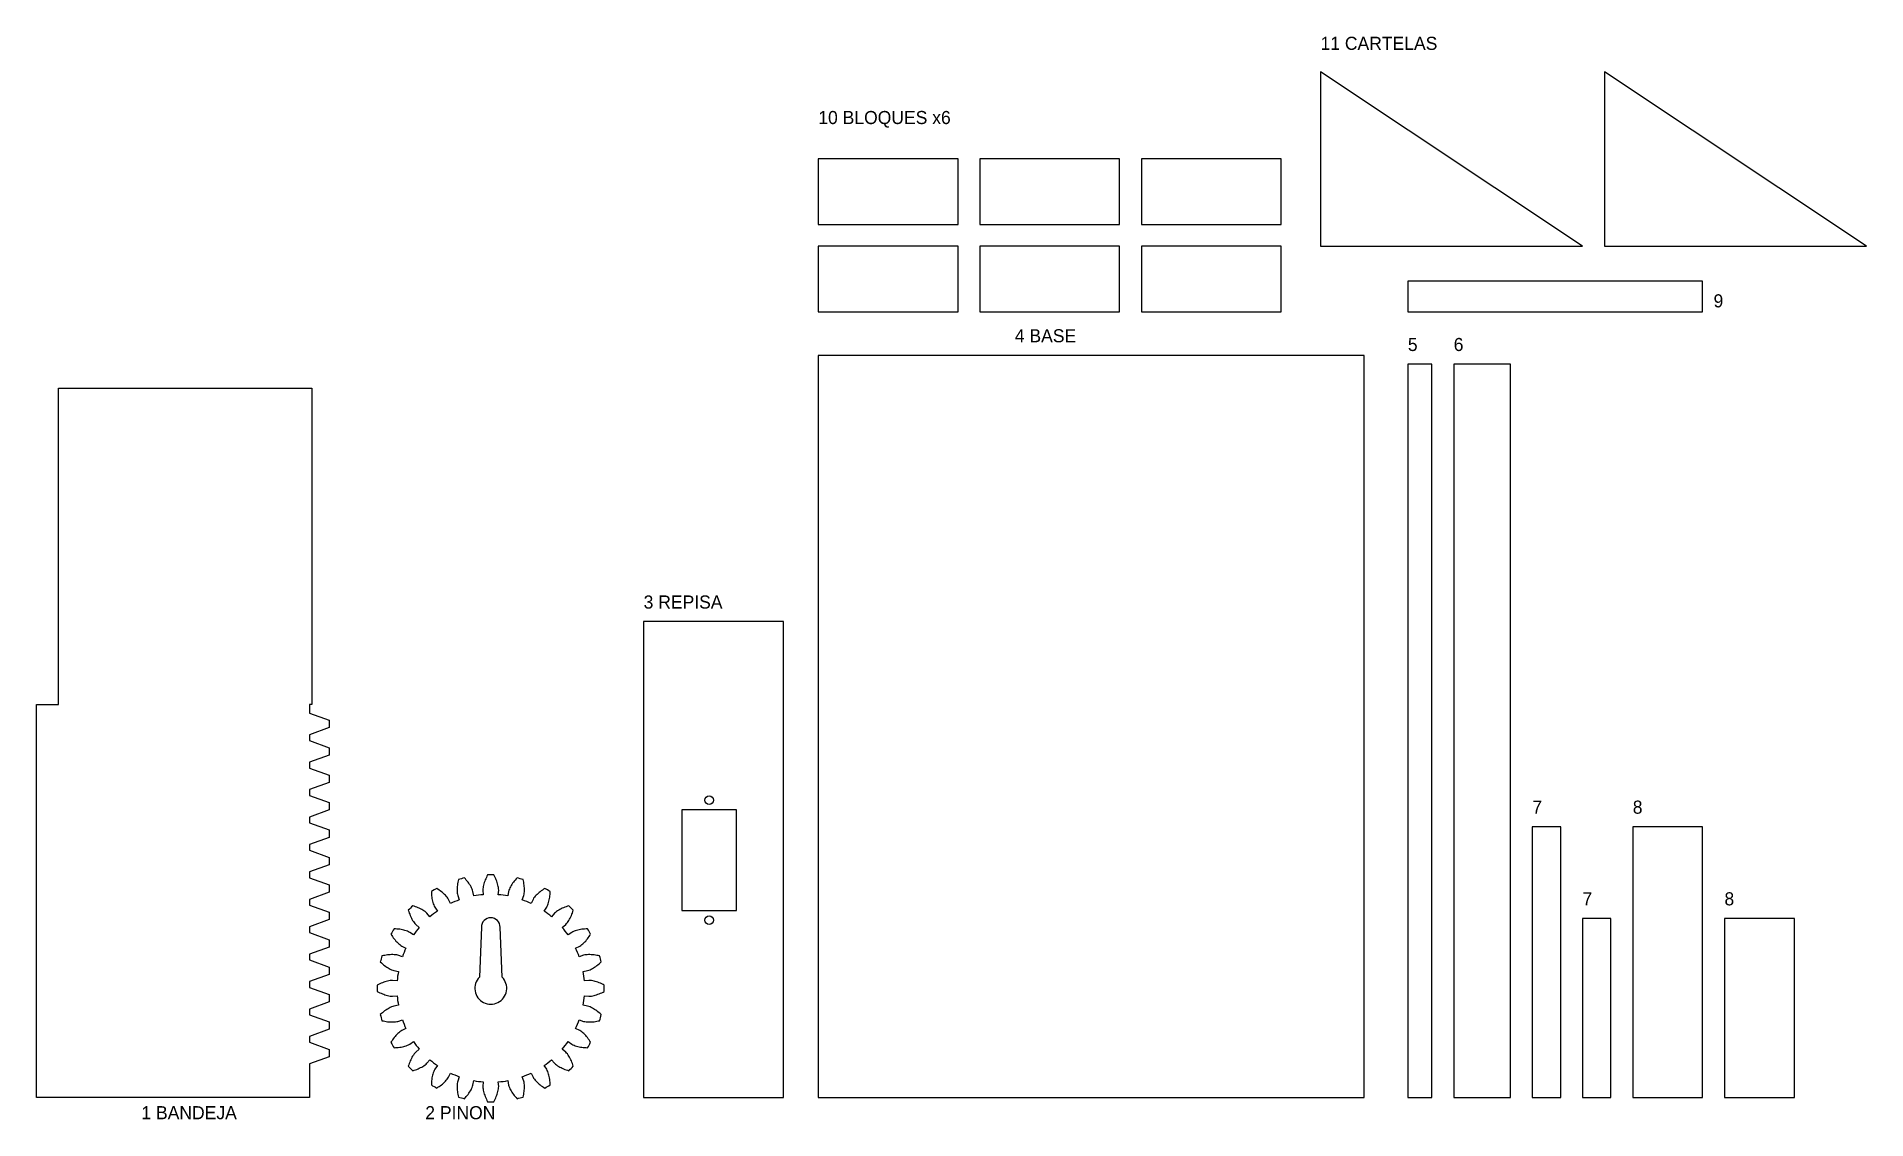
# Model space of a CAD drawing. Header units: millimetres. Extents: x 6 to 425, y 0 to 248.
import ezdxf

# ---------------------------------------------------------------- set-up
doc = ezdxf.new("R2010")
doc.units = ezdxf.units.MM
doc.layers.add('CORTE', color=1, linetype='Continuous')
doc.layers.add('TEXTO', color=5, linetype='Continuous')

msp = doc.modelspace()

# ---------------------------------------------------------------- linework, layer by layer
at = {"layer": 'CORTE'}
for points in [[(300, 200), (360, 200), (300, 240)], [(365, 200), (425, 200), (365, 240)], [(185, 205), (217, 205), (217, 220), (185, 220)], [(222, 205), (254, 205), (254, 220), (222, 220)], [(259, 205), (291, 205), (291, 220), (259, 220)], [(185, 185), (217, 185), (217, 200), (185, 200)], [(222, 185), (254, 185), (254, 200), (222, 200)], [(259, 185), (291, 185), (291, 200), (259, 200)], [(320, 185), (387.5, 185), (387.5, 192), (320, 192)], [(185, 5), (310, 5), (310, 175), (185, 175)], [(320, 5), (325.5, 5), (325.5, 173), (320, 173)], [(330.5, 5), (343.5, 5), (343.5, 173), (330.5, 173)], [(11, 167.5), (69, 167.5), (69, 95), (68.5, 95), (68.5, 94), (68.5, 93.04), (73, 91.4), (73, 89.72), (68.5, 88.08), (68.5, 86.76), (73, 85.12), (73, 83.43), (68.5, 81.79), (68.5, 80.47), (73, 78.83), (73, 77.15), (68.5, 75.51), (68.5, 74.19), (73, 72.55), (73, 70.87), (68.5, 69.23), (68.5, 67.91), (73, 66.27), (73, 64.58), (68.5, 62.94), (68.5, 61.62), (73, 59.99), (73, 58.3), (68.5, 56.66), (68.5, 55.34), (73, 53.7), (73, 52.02), (68.5, 50.38), (68.5, 49.06), (73, 47.42), (73, 45.73), (68.5, 44.1), (68.5, 42.77), (73, 41.14), (73, 39.45), (68.5, 37.81), (68.5, 36.49), (73, 34.85), (73, 33.17), (68.5, 31.53), (68.5, 30.21), (73, 28.57), (73, 26.88), (68.5, 25.25), (68.5, 23.92), (73, 22.29), (73, 20.6), (68.5, 18.96), (68.5, 17.64), (73, 16), (73, 14.32), (68.5, 12.68), (68.5, 5), (6, 5), (6, 95), (11, 95)], [(145, 5), (177, 5), (177, 114), (145, 114)], [(153.75, 47.85), (166.25, 47.85), (166.25, 70.85), (153.75, 70.85)], [(348.5, 5), (355, 5), (355, 67), (348.5, 67)], [(371.5, 5), (387.5, 5), (387.5, 67), (371.5, 67)], [(131.43, 28.27), (132.48, 28.19), (132.77, 28.2), (133.06, 28.23), (133.35, 28.28), (133.64, 28.35), (133.94, 28.43), (134.23, 28.52), (134.52, 28.62), (134.82, 28.73), (135.11, 28.86), (135.41, 28.99), (135.7, 29.13), (135.99, 29.28), (136, 29.64), (136, 30), (136, 30.36), (135.99, 30.72), (135.7, 30.87), (135.41, 31.01), (135.11, 31.14), (134.82, 31.27), (134.52, 31.38), (134.23, 31.48), (133.94, 31.57), (133.64, 31.65), (133.35, 31.72), (133.06, 31.77), (132.77, 31.8), (132.48, 31.81), (131.43, 31.73), (131.38, 32.27), (131.32, 32.81), (131.24, 33.34), (131.15, 33.88), (132.18, 34.07), (132.46, 34.15), (132.73, 34.26), (133, 34.38), (133.27, 34.52), (133.53, 34.68), (133.79, 34.84), (134.05, 35.01), (134.3, 35.2), (134.55, 35.39), (134.8, 35.6), (135.05, 35.81), (135.29, 36.04), (135.2, 36.38), (135.11, 36.73), (135.02, 37.07), (134.92, 37.42), (134.6, 37.49), (134.28, 37.55), (133.96, 37.6), (133.65, 37.65), (133.33, 37.68), (133.02, 37.7), (132.71, 37.71), (132.41, 37.72), (132.11, 37.7), (131.82, 37.68), (131.53, 37.63), (131.25, 37.57), (130.25, 37.21), (130.06, 37.72), (129.86, 38.23), (129.65, 38.73), (129.42, 39.22), (130.37, 39.67), (130.62, 39.82), (130.85, 40), (131.08, 40.19), (131.3, 40.39), (131.52, 40.61), (131.73, 40.83), (131.93, 41.07), (132.13, 41.31), (132.32, 41.57), (132.51, 41.83), (132.69, 42.1), (132.87, 42.38), (132.69, 42.69), (132.52, 43), (132.34, 43.31), (132.15, 43.61), (131.82, 43.6), (131.5, 43.58), (131.18, 43.55), (130.86, 43.51), (130.55, 43.46), (130.24, 43.4), (129.94, 43.33), (129.65, 43.25), (129.36, 43.16), (129.09, 43.06), (128.82, 42.95), (128.56, 42.81), (127.7, 42.21), (127.38, 42.65), (127.06, 43.09), (126.72, 43.52), (126.37, 43.93), (127.18, 44.62), (127.37, 44.83), (127.56, 45.05), (127.73, 45.3), (127.89, 45.55), (128.04, 45.81), (128.18, 46.09), (128.32, 46.37), (128.45, 46.65), (128.57, 46.95), (128.68, 47.25), (128.78, 47.56), (128.88, 47.87), (128.64, 48.13), (128.38, 48.38), (128.13, 48.64), (127.87, 48.88), (127.56, 48.78), (127.25, 48.68), (126.95, 48.57), (126.65, 48.45), (126.37, 48.32), (126.09, 48.18), (125.81, 48.04), (125.55, 47.89), (125.3, 47.73), (125.05, 47.56), (124.83, 47.37), (124.62, 47.18), (123.93, 46.37), (123.52, 46.72), (123.09, 47.06), (122.65, 47.38), (122.21, 47.7), (122.81, 48.56), (122.95, 48.82), (123.06, 49.09), (123.16, 49.36), (123.25, 49.65), (123.33, 49.94), (123.4, 50.24), (123.46, 50.55), (123.51, 50.86), (123.55, 51.18), (123.58, 51.5), (123.6, 51.82), (123.61, 52.15), (123.31, 52.34), (123, 52.52), (122.69, 52.69), (122.38, 52.87), (122.1, 52.69), (121.83, 52.51), (121.57, 52.32), (121.31, 52.13), (121.07, 51.93), (120.83, 51.73), (120.61, 51.52), (120.39, 51.3), (120.19, 51.08), (120, 50.85), (119.82, 50.62), (119.67, 50.37), (119.22, 49.42), (118.73, 49.65), (118.23, 49.86), (117.72, 50.06), (117.21, 50.25), (117.57, 51.25), (117.63, 51.53), (117.68, 51.82), (117.7, 52.11), (117.72, 52.41), (117.71, 52.71), (117.7, 53.02), (117.68, 53.33), (117.65, 53.65), (117.6, 53.96), (117.55, 54.28), (117.49, 54.6), (117.42, 54.92), (117.07, 55.02), (116.73, 55.11), (116.38, 55.2), (116.04, 55.29), (115.81, 55.05), (115.6, 54.8), (115.39, 54.55), (115.2, 54.3), (115.01, 54.05), (114.84, 53.79), (114.68, 53.53), (114.52, 53.27), (114.38, 53), (114.26, 52.73), (114.15, 52.46), (114.07, 52.18), (113.88, 51.15), (113.34, 51.24), (112.81, 51.32), (112.27, 51.38), (111.73, 51.43), (111.81, 52.48), (111.8, 52.77), (111.77, 53.06), (111.72, 53.35), (111.65, 53.64), (111.57, 53.94), (111.48, 54.23), (111.38, 54.52), (111.27, 54.82), (111.14, 55.11), (111.01, 55.41), (110.87, 55.7), (110.72, 55.99), (110.36, 56), (110, 56), (109.64, 56), (109.28, 55.99), (109.13, 55.7), (108.99, 55.41), (108.86, 55.11), (108.73, 54.82), (108.62, 54.52), (108.52, 54.23), (108.43, 53.94), (108.35, 53.64), (108.28, 53.35), (108.23, 53.06), (108.2, 52.77), (108.19, 52.48), (108.27, 51.43), (107.73, 51.38), (107.19, 51.32), (106.66, 51.24), (106.12, 51.15), (105.93, 52.18), (105.85, 52.46), (105.74, 52.73), (105.62, 53), (105.48, 53.27), (105.32, 53.53), (105.16, 53.79), (104.99, 54.05), (104.8, 54.3), (104.61, 54.55), (104.4, 54.8), (104.19, 55.05), (103.96, 55.29), (103.62, 55.2), (103.27, 55.11), (102.93, 55.02), (102.58, 54.92), (102.51, 54.6), (102.45, 54.28), (102.4, 53.96), (102.35, 53.65), (102.32, 53.33), (102.3, 53.02), (102.29, 52.71), (102.28, 52.41), (102.3, 52.11), (102.32, 51.82), (102.37, 51.53), (102.43, 51.25), (102.79, 50.25), (102.28, 50.06), (101.77, 49.86), (101.27, 49.65), (100.78, 49.42), (100.33, 50.37), (100.18, 50.62), (100, 50.85), (99.81, 51.08), (99.61, 51.3), (99.39, 51.52), (99.17, 51.73), (98.93, 51.93), (98.69, 52.13), (98.43, 52.32), (98.17, 52.51), (97.9, 52.69), (97.62, 52.87), (97.31, 52.69), (97, 52.52), (96.69, 52.34), (96.39, 52.15), (96.4, 51.82), (96.42, 51.5), (96.45, 51.18), (96.49, 50.86), (96.54, 50.55), (96.6, 50.24), (96.67, 49.94), (96.75, 49.65), (96.84, 49.36), (96.94, 49.09), (97.05, 48.82), (97.19, 48.56), (97.79, 47.7), (97.35, 47.38), (96.91, 47.06), (96.48, 46.72), (96.07, 46.37), (95.38, 47.18), (95.17, 47.37), (94.95, 47.56), (94.7, 47.73), (94.45, 47.89), (94.19, 48.04), (93.91, 48.18), (93.63, 48.32), (93.35, 48.45), (93.05, 48.57), (92.75, 48.68), (92.44, 48.78), (92.13, 48.88), (91.87, 48.64), (91.62, 48.38), (91.36, 48.13), (91.12, 47.87), (91.22, 47.56), (91.32, 47.25), (91.43, 46.95), (91.55, 46.65), (91.68, 46.37), (91.82, 46.09), (91.96, 45.81), (92.11, 45.55), (92.27, 45.3), (92.44, 45.05), (92.63, 44.83), (92.82, 44.62), (93.63, 43.93), (93.28, 43.52), (92.94, 43.09), (92.62, 42.65), (92.3, 42.21), (91.44, 42.81), (91.18, 42.95), (90.91, 43.06), (90.64, 43.16), (90.35, 43.25), (90.06, 43.33), (89.76, 43.4), (89.45, 43.46), (89.14, 43.51), (88.82, 43.55), (88.5, 43.58), (88.18, 43.6), (87.85, 43.61), (87.66, 43.31), (87.48, 43), (87.31, 42.69), (87.13, 42.38), (87.31, 42.1), (87.49, 41.83), (87.68, 41.57), (87.87, 41.31), (88.07, 41.07), (88.27, 40.83), (88.48, 40.61), (88.7, 40.39), (88.92, 40.19), (89.15, 40), (89.38, 39.82), (89.63, 39.67), (90.58, 39.22), (90.35, 38.73), (90.14, 38.23), (89.94, 37.72), (89.75, 37.21), (88.75, 37.57), (88.47, 37.63), (88.18, 37.68), (87.89, 37.7), (87.59, 37.72), (87.29, 37.71), (86.98, 37.7), (86.67, 37.68), (86.35, 37.65), (86.04, 37.6), (85.72, 37.55), (85.4, 37.49), (85.08, 37.42), (84.98, 37.07), (84.89, 36.73), (84.8, 36.38), (84.71, 36.04), (84.95, 35.81), (85.2, 35.6), (85.45, 35.39), (85.7, 35.2), (85.95, 35.01), (86.21, 34.84), (86.47, 34.68), (86.73, 34.52), (87, 34.38), (87.27, 34.26), (87.54, 34.15), (87.82, 34.07), (88.85, 33.88), (88.76, 33.34), (88.68, 32.81), (88.62, 32.27), (88.57, 31.73), (87.52, 31.81), (87.23, 31.8), (86.94, 31.77), (86.65, 31.72), (86.36, 31.65), (86.06, 31.57), (85.77, 31.48), (85.48, 31.38), (85.18, 31.27), (84.89, 31.14), (84.59, 31.01), (84.3, 30.87), (84.01, 30.72), (84, 30.36), (84, 30), (84, 29.64), (84.01, 29.28), (84.3, 29.13), (84.59, 28.99), (84.89, 28.86), (85.18, 28.73), (85.48, 28.62), (85.77, 28.52), (86.06, 28.43), (86.36, 28.35), (86.65, 28.28), (86.94, 28.23), (87.23, 28.2), (87.52, 28.19), (88.57, 28.27), (88.62, 27.73), (88.68, 27.19), (88.76, 26.66), (88.85, 26.12), (87.82, 25.93), (87.54, 25.85), (87.27, 25.74), (87, 25.62), (86.73, 25.48), (86.47, 25.32), (86.21, 25.16), (85.95, 24.99), (85.7, 24.8), (85.45, 24.61), (85.2, 24.4), (84.95, 24.19), (84.71, 23.96), (84.8, 23.62), (84.89, 23.27), (84.98, 22.93), (85.08, 22.58), (85.4, 22.51), (85.72, 22.45), (86.04, 22.4), (86.35, 22.35), (86.67, 22.32), (86.98, 22.3), (87.29, 22.29), (87.59, 22.28), (87.89, 22.3), (88.18, 22.32), (88.47, 22.37), (88.75, 22.43), (89.75, 22.79), (89.94, 22.28), (90.14, 21.77), (90.35, 21.27), (90.58, 20.78), (89.63, 20.33), (89.38, 20.18), (89.15, 20), (88.92, 19.81), (88.7, 19.61), (88.48, 19.39), (88.27, 19.17), (88.07, 18.93), (87.87, 18.69), (87.68, 18.43), (87.49, 18.17), (87.31, 17.9), (87.13, 17.62), (87.31, 17.31), (87.48, 17), (87.66, 16.69), (87.85, 16.39), (88.18, 16.4), (88.5, 16.42), (88.82, 16.45), (89.14, 16.49), (89.45, 16.54), (89.76, 16.6), (90.06, 16.67), (90.35, 16.75), (90.64, 16.84), (90.91, 16.94), (91.18, 17.05), (91.44, 17.19), (92.3, 17.79), (92.62, 17.35), (92.94, 16.91), (93.28, 16.48), (93.63, 16.07), (92.82, 15.38), (92.63, 15.17), (92.44, 14.95), (92.27, 14.7), (92.11, 14.45), (91.96, 14.19), (91.82, 13.91), (91.68, 13.63), (91.55, 13.35), (91.43, 13.05), (91.32, 12.75), (91.22, 12.44), (91.12, 12.13), (91.36, 11.87), (91.62, 11.62), (91.87, 11.36), (92.13, 11.12), (92.44, 11.22), (92.75, 11.32), (93.05, 11.43), (93.35, 11.55), (93.63, 11.68), (93.91, 11.82), (94.19, 11.96), (94.45, 12.11), (94.7, 12.27), (94.95, 12.44), (95.17, 12.63), (95.38, 12.82), (96.07, 13.63), (96.48, 13.28), (96.91, 12.94), (97.35, 12.62), (97.79, 12.3), (97.19, 11.44), (97.05, 11.18), (96.94, 10.91), (96.84, 10.64), (96.75, 10.35), (96.67, 10.06), (96.6, 9.76), (96.54, 9.45), (96.49, 9.14), (96.45, 8.82), (96.42, 8.5), (96.4, 8.18), (96.39, 7.85), (96.69, 7.66), (97, 7.48), (97.31, 7.31), (97.62, 7.13), (97.9, 7.31), (98.17, 7.49), (98.43, 7.68), (98.69, 7.87), (98.93, 8.07), (99.17, 8.27), (99.39, 8.48), (99.61, 8.7), (99.81, 8.92), (100, 9.15), (100.18, 9.38), (100.33, 9.63), (100.78, 10.58), (101.27, 10.35), (101.77, 10.14), (102.28, 9.94), (102.79, 9.75), (102.43, 8.75), (102.37, 8.47), (102.32, 8.18), (102.3, 7.89), (102.28, 7.59), (102.29, 7.29), (102.3, 6.98), (102.32, 6.67), (102.35, 6.35), (102.4, 6.04), (102.45, 5.72), (102.51, 5.4), (102.58, 5.08), (102.93, 4.98), (103.27, 4.89), (103.62, 4.8), (103.96, 4.71), (104.19, 4.95), (104.4, 5.2), (104.61, 5.45), (104.8, 5.7), (104.99, 5.95), (105.16, 6.21), (105.32, 6.47), (105.48, 6.73), (105.62, 7), (105.74, 7.27), (105.85, 7.54), (105.93, 7.82), (106.12, 8.85), (106.66, 8.76), (107.19, 8.68), (107.73, 8.62), (108.27, 8.57), (108.19, 7.52), (108.2, 7.23), (108.23, 6.94), (108.28, 6.65), (108.35, 6.36), (108.43, 6.06), (108.52, 5.77), (108.62, 5.48), (108.73, 5.18), (108.86, 4.89), (108.99, 4.59), (109.13, 4.3), (109.28, 4.01), (109.64, 4), (110, 4), (110.36, 4), (110.72, 4.01), (110.87, 4.3), (111.01, 4.59), (111.14, 4.89), (111.27, 5.18), (111.38, 5.48), (111.48, 5.77), (111.57, 6.06), (111.65, 6.36), (111.72, 6.65), (111.77, 6.94), (111.8, 7.23), (111.81, 7.52), (111.73, 8.57), (112.27, 8.62), (112.81, 8.68), (113.34, 8.76), (113.88, 8.85), (114.07, 7.82), (114.15, 7.54), (114.26, 7.27), (114.38, 7), (114.52, 6.73), (114.68, 6.47), (114.84, 6.21), (115.01, 5.95), (115.2, 5.7), (115.39, 5.45), (115.6, 5.2), (115.81, 4.95), (116.04, 4.71), (116.38, 4.8), (116.73, 4.89), (117.07, 4.98), (117.42, 5.08), (117.49, 5.4), (117.55, 5.72), (117.6, 6.04), (117.65, 6.35), (117.68, 6.67), (117.7, 6.98), (117.71, 7.29), (117.72, 7.59), (117.7, 7.89), (117.68, 8.18), (117.63, 8.47), (117.57, 8.75), (117.21, 9.75), (117.72, 9.94), (118.23, 10.14), (118.73, 10.35), (119.22, 10.58), (119.67, 9.63), (119.82, 9.38), (120, 9.15), (120.19, 8.92), (120.39, 8.7), (120.61, 8.48), (120.83, 8.27), (121.07, 8.07), (121.31, 7.87), (121.57, 7.68), (121.83, 7.49), (122.1, 7.31), (122.38, 7.13), (122.69, 7.31), (123, 7.48), (123.31, 7.66), (123.61, 7.85), (123.6, 8.18), (123.58, 8.5), (123.55, 8.82), (123.51, 9.14), (123.46, 9.45), (123.4, 9.76), (123.33, 10.06), (123.25, 10.35), (123.16, 10.64), (123.06, 10.91), (122.95, 11.18), (122.81, 11.44), (122.21, 12.3), (122.65, 12.62), (123.09, 12.94), (123.52, 13.28), (123.93, 13.63), (124.62, 12.82), (124.83, 12.63), (125.05, 12.44), (125.3, 12.27), (125.55, 12.11), (125.81, 11.96), (126.09, 11.82), (126.37, 11.68), (126.65, 11.55), (126.95, 11.43), (127.25, 11.32), (127.56, 11.22), (127.87, 11.12), (128.13, 11.36), (128.38, 11.62), (128.64, 11.87), (128.88, 12.13), (128.78, 12.44), (128.68, 12.75), (128.57, 13.05), (128.45, 13.35), (128.32, 13.63), (128.18, 13.91), (128.04, 14.19), (127.89, 14.45), (127.73, 14.7), (127.56, 14.95), (127.37, 15.17), (127.18, 15.38), (126.37, 16.07), (126.72, 16.48), (127.06, 16.91), (127.38, 17.35), (127.7, 17.79), (128.56, 17.19), (128.82, 17.05), (129.09, 16.94), (129.36, 16.84), (129.65, 16.75), (129.94, 16.67), (130.24, 16.6), (130.55, 16.54), (130.86, 16.49), (131.18, 16.45), (131.5, 16.42), (131.82, 16.4), (132.15, 16.39), (132.34, 16.69), (132.52, 17), (132.69, 17.31), (132.87, 17.62), (132.69, 17.9), (132.51, 18.17), (132.32, 18.43), (132.13, 18.69), (131.93, 18.93), (131.73, 19.17), (131.52, 19.39), (131.3, 19.61), (131.08, 19.81), (130.85, 20), (130.62, 20.18), (130.37, 20.33), (129.42, 20.78), (129.65, 21.27), (129.86, 21.77), (130.06, 22.28), (130.25, 22.79), (131.25, 22.43), (131.53, 22.37), (131.82, 22.32), (132.11, 22.3), (132.41, 22.28), (132.71, 22.29), (133.02, 22.3), (133.33, 22.32), (133.65, 22.35), (133.96, 22.4), (134.28, 22.45), (134.6, 22.51), (134.92, 22.58), (135.02, 22.93), (135.11, 23.27), (135.2, 23.62), (135.29, 23.96), (135.05, 24.19), (134.8, 24.4), (134.55, 24.61), (134.3, 24.8), (134.05, 24.99), (133.79, 25.16), (133.53, 25.32), (133.27, 25.48), (133, 25.62), (132.73, 25.74), (132.46, 25.85), (132.18, 25.93), (131.15, 26.12), (131.24, 26.66), (131.32, 27.19), (131.38, 27.73)], [(112.6, 32.56), (112.15, 44), (112.11, 44.42), (111.99, 44.82), (111.79, 45.19), (111.52, 45.52), (111.19, 45.79), (110.82, 45.99), (110.42, 46.11), (110, 46.15), (109.58, 46.11), (109.18, 45.99), (108.81, 45.79), (108.48, 45.52), (108.21, 45.19), (108.01, 44.82), (107.89, 44.42), (107.85, 44), (107.4, 32.56), (107.12, 32.24), (106.88, 31.89), (106.68, 31.51), (106.52, 31.11), (106.42, 30.69), (106.36, 30.27), (106.35, 29.84), (106.4, 29.41), (106.49, 28.99), (106.63, 28.59), (106.82, 28.21), (107.05, 27.85), (107.33, 27.52), (107.64, 27.22), (107.98, 26.96), (108.35, 26.75), (108.74, 26.57), (109.15, 26.45), (109.57, 26.38), (110, 26.35), (110.43, 26.38), (110.85, 26.45), (111.26, 26.57), (111.65, 26.75), (112.02, 26.96), (112.36, 27.22), (112.67, 27.52), (112.95, 27.85), (113.18, 28.21), (113.37, 28.59), (113.51, 28.99), (113.6, 29.41), (113.65, 29.84), (113.64, 30.27), (113.58, 30.69), (113.48, 31.11), (113.32, 31.51), (113.12, 31.89), (112.88, 32.24)], [(360, 5), (366.5, 5), (366.5, 46), (360, 46)], [(392.5, 5), (408.5, 5), (408.5, 46), (392.5, 46)]]:
    msp.add_lwpolyline(points, close=True, dxfattribs=at)
for centre in [(160, 73.1), (160, 45.6)]:
    msp.add_circle(centre, 1, dxfattribs=at)

# ---------------------------------------------------------------- texts
at = {"layer": 'TEXTO'}
for s, p in [('11 CARTELAS', (300, 245)), ('10 BLOQUES x6', (185, 228)), ('9', (390, 186)), ('4 BASE', (230, 178)), ('5', (320, 176)), ('6', (330.5, 176)), ('3 REPISA', (145, 117)), ('7', (348.5, 70)), ('8', (371.5, 70)), ('7', (360, 49)), ('8', (392.5, 49)), ('1 BANDEJA', (30, 0)), ('2 PINON', (95, 0))]:
    msp.add_text(s, height=3, dxfattribs=at).set_placement(p)

doc.saveas('drawing.dxf')
